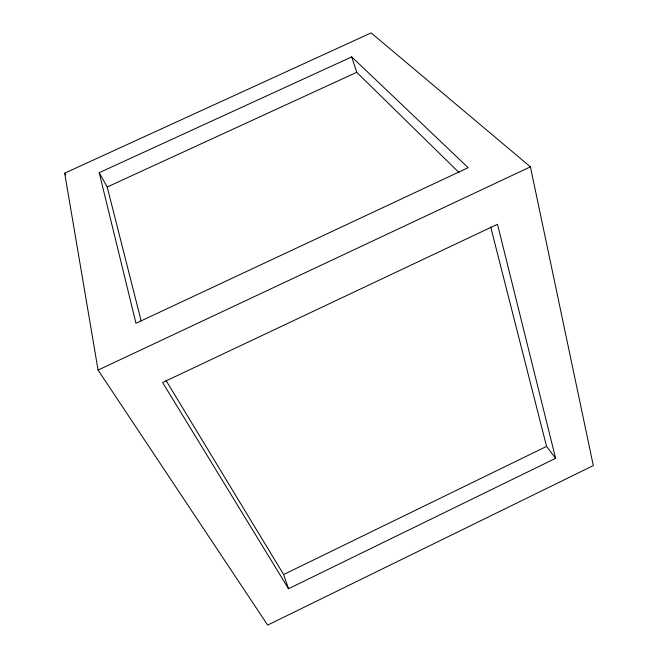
<?xml version="1.0" encoding="UTF-8"?>
<svg xmlns="http://www.w3.org/2000/svg" width="658" height="658" viewBox="0 0 658 658"><rect width="100%" height="100%" fill="white"/><g stroke="black" fill="none" stroke-linecap="round" stroke-linejoin="round"><path stroke-width="0.99" d="M288.517 588.737L162.616 382.52L497.489 224.263L555.615 458.313L288.517 588.737L283.639 574.541L546.559 446.404L490.704 227.018M98.083 370.076L530.414 166.844L593.31 465.584L267.674 625.1L98.083 370.076L64.69 173.153L371.137 32.9L530.414 166.844M99.202 172.684L351.709 56.892L468.175 167.683L135.976 323.284L99.202 172.684L107.196 187.004L141.182 321.022M107.196 187.004L356.718 72.314L459.128 172.667M546.559 446.404L555.615 458.313M165.989 380.414L283.639 574.541M64.69 173.153L65.734 174.921M351.709 56.892L356.718 72.314"/></g></svg>
